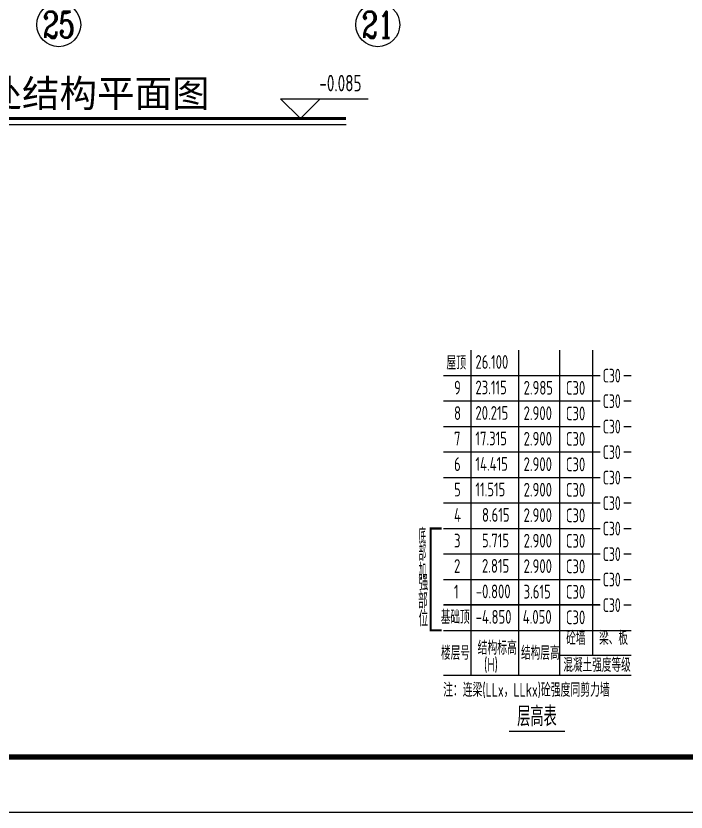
# Model space of a CAD drawing. Extents: x -655480 to 203344, y -294099 to 287156.
# Drawn here: x -146727 to -134543, y 166782 to 181258 of the extents above; entities that cross this region are included whole.
import ezdxf
from ezdxf.enums import TextEntityAlignment as Align

# ---------------------------------------------------------------- set-up
doc = ezdxf.new("R2010")
doc.units = 0
doc.header["$LTSCALE"] = 1000
doc.layers.get('0').update_dxf_attribs({"linetype": 'CONTINUOUS'})
for name, color, linetype in [('-TK', 7, 'CONTINUOUS'), ('A-AXIS', 1, 'CONTINUOUS'), ('AXIS_NUM', 7, 'CONTINUOUS'), ('S-0-TEXT', 7, 'CONTINUOUS'), ('S-B表格', 2, 'CONTINUOUS'), ('S-L梁编号', 6, 'CONTINUOUS'), ('S-引出线', 40, 'CONTINUOUS'), ('S-文字', 7, 'CONTINUOUS'), ('S-标高', 3, 'CONTINUOUS'), ('TEXT', 2, 'CONTINUOUS')]:
    doc.layers.add(name, color=color, linetype=linetype)
doc.layers.add('7549', color=9, linetype='CONTINUOUS', lineweight=18)
doc.styles.add('-宋体', font='', dxfattribs={"width": 0.7, "height": 300, "bigfont": '宋体.TTF'})
doc.styles.add('TSSD_Axis', font='complex.shx', dxfattribs={"width": 0.7, "bigfont": 'hztxt.shx'})
doc.styles.add('TSSD_Label', font='Tssdeng.shx', dxfattribs={"width": 0.7, "bigfont": 'hztxt.shx'})
doc.styles.add('TSSD_REIN', font='tssdeng.shx', dxfattribs={"width": 0.7, "height": 300, "bigfont": 'tssdchn.shx'})
doc.styles.get('-宋体').set_extended_font_data('SimSun')

# ---------------------------------------------------------------- blocks, each defined once
blk = doc.blocks.new('A1')
blk.add_lwpolyline([(0, 59400), (0, 0), (84100, 0), (84100, 59400)], close=True)
at = {"const_width": 100}
blk.add_lwpolyline([(2500, 58400), (2500, 1000), (83100, 1000), (83100, 58400)], close=True, dxfattribs=at)
blk = doc.blocks.new('ts_axno')
at = {"color": 0, "linetype": 'ByBlock', "lineweight": -2}
blk.add_circle((0, 0), 0.5, dxfattribs=at)
at = {"color": 0, "linetype": 'ByBlock', "lineweight": -2, "style": 'TSSD_Axis', "width": 0.7}
blk.add_attdef('A', text='', height=0.6, dxfattribs=at).set_placement((0, 0), align=Align.MIDDLE_CENTER)
blk = doc.blocks.new('20210825.10322003')
at = {"layer": 'S-引出线', "color": 3, "const_width": 56}
blk.add_lwpolyline([(11176.2, 112), (25524.6, 112)], dxfattribs=at)
at = {"layer": 'S-引出线', "color": 3}
blk.add_lwpolyline([(11176.2, 0), (25524.6, 0)], dxfattribs=at)
at = {"layer": 'S-标高'}
for p, q in [((24694.2, 112), (24334.2, 472)), ((24334.2, 472), (25928.2, 472)), ((24694.2, 112), (25054.2, 472))]:
    blk.add_line(p, q, dxfattribs=at)
at = {"layer": 'A-AXIS'}
ref = blk.add_blockref('ts_axno', (20300, 1817.1), dxfattribs=dict(at, xscale=800, yscale=800, zscale=800, rotation=180))
ref.add_attrib('17', '25', dxfattribs={"layer": 'AXIS_NUM', "height": 480, "style": 'TSSD_Axis', "width": 0.7}).set_placement((20300, 1817.1), align=Align.MIDDLE_CENTER)
ref = blk.add_blockref('ts_axno', (26100, 1817), dxfattribs=dict(at, xscale=800, yscale=800, zscale=800, rotation=180))
ref.add_attrib('13', '21', dxfattribs={"layer": 'AXIS_NUM', "height": 480, "style": 'TSSD_Axis', "width": 0.7}).set_placement((26100, 1817), align=Align.MIDDLE_CENTER)
at = {"layer": 'S-文字', "style": '-宋体'}
blk.add_text('一层南侧阳台和设备平台处结构平面图', height=500, dxfattribs=at).set_placement((11448.7, 318.5))
at = {"layer": 'S-标高', "style": 'TSSD_Label', "width": 0.7}
blk.add_text('-0.085', height=300, dxfattribs=at).set_placement((25805.1, 514.4), align=Align.BOTTOM_RIGHT)
blk = doc.blocks.new('B20200424131938')
at = {"layer": '7549', "const_width": 40}
blk.add_lwpolyline([(417, 3688), (217, 3688), (217, 1834), (417, 1834)], dxfattribs=at)
at = {"layer": 'S-0-TEXT'}
blk.add_lwpolyline([(1641, 0, 27, 27, 0), (2658, 0, 0, 0, 0)], format="xyseb", dxfattribs=at)
at = {"layer": 'S-B表格'}
for p, q in [((952, 1021), (952, 6932)), ((1817, 1021), (1817, 6932)), ((2567, 1021), (2567, 6932)), ((3167, 1385), (3167, 6932)), ((452, 6469), (3167, 6469)), ((452, 6469), (3167, 6469)), ((3167, 6469), (3298, 6469)), ((3167, 6469), (3298, 6469)), ((3167, 6469), (3298, 6469)), ((3731, 6469), (3862, 6469)), ((3731, 6469), (3862, 6469)), ((3731, 6469), (3862, 6469)), ((452, 6005), (3167, 6005)), ((452, 6005), (3167, 6005)), ((3167, 6005), (3298, 6005)), ((3167, 6005), (3298, 6005)), ((3167, 6005), (3298, 6005)), ((3731, 6005), (3862, 6005)), ((3731, 6005), (3862, 6005)), ((3731, 6005), (3862, 6005)), ((452, 5542), (3167, 5542)), ((452, 5542), (3167, 5542)), ((3167, 5542), (3298, 5542)), ((3167, 5542), (3298, 5542)), ((3167, 5542), (3298, 5542)), ((3731, 5542), (3862, 5542)), ((3731, 5542), (3862, 5542)), ((3731, 5542), (3862, 5542)), ((452, 5078), (3167, 5078)), ((452, 5078), (3167, 5078)), ((3167, 5078), (3298, 5078)), ((3167, 5078), (3298, 5078)), ((3167, 5078), (3298, 5078)), ((3731, 5078), (3862, 5078)), ((3731, 5078), (3862, 5078)), ((3731, 5078), (3862, 5078)), ((452, 4615), (3167, 4615)), ((3167, 4615), (3298, 4615)), ((3731, 4615), (3862, 4615)), ((452, 4151), (3167, 4151)), ((3167, 4151), (3298, 4151)), ((3731, 4151), (3862, 4151)), ((452, 3688), (3167, 3688)), ((3167, 3688), (3298, 3688)), ((3731, 3688), (3862, 3688)), ((452, 3224), (3167, 3224)), ((3167, 3224), (3298, 3224)), ((3731, 3224), (3862, 3224)), ((452, 2761), (3167, 2761)), ((3167, 2761), (3298, 2761)), ((3731, 2761), (3862, 2761)), ((452, 2297), (3167, 2297)), ((3167, 2297), (3298, 2297)), ((3731, 2297), (3862, 2297)), ((452, 1834), (3167, 1834)), ((452, 1834), (3862, 1834)), ((452, 1834), (2854, 1834)), ((452, 1834), (2854, 1834)), ((2567, 1385), (3862, 1385)), ((452, 1021), (3862, 1021))]:
    blk.add_line(p, q, dxfattribs=at)
at = {"style": 'TSSD_REIN'}
for s, width, p, p2 in [('底', 0.535575, (-3, 3408), (134, 3408)), ('部', 0.530918, (-3, 3100), (134, 3100)), ('加', 0.526341, (-3, 2774), (134, 2774))]:
    blk.add_text(s, height=285, dxfattribs=dict(at, width=width)).set_placement(p, p2, align=Align.FIT)
for s, height, width, p in [('强', 285, 0.535575, (-3, 2477)), ('部', 285, 0.535575, (-13, 2146)), ('位', 285, 0.535575, (-3, 1820)), ('砼墙', 250, 0.7, (2681, 1495)), ('梁、板', 250, 0.7, (3279, 1495))]:
    blk.add_text(s, height=height, dxfattribs=dict(at, width=width)).set_placement(p, align=Align.BOTTOM_LEFT)
for s, width, p in [('结构标高', 0.65, (1070, 1392)), ('楼层号', 0.7, (405, 1299)), ('结构层高', 0.7, (1860, 1299)), ('(H)', 0.65, (1188, 1086)), ('混凝土强度等级', 0.7, (2629, 1080))]:
    blk.add_text(s, height=250, dxfattribs=dict(at, width=width)).set_placement(p)
at = {"layer": 'S-0-TEXT', "style": 'TSSD_REIN', "width": 0.7}
blk.add_text('层高表', height=360, dxfattribs=at).set_placement((1790, 90))
at = {"layer": 'S-B表格', "style": 'TSSD_REIN'}
for s, width, p in [('屋顶', 0.65, (503, 6575)), ('26.100', 0.7, (1031, 6590)), ('C30', 0.65, (3345, 6341)), ('9', 0.7, (642, 6123)), ('23.115', 0.7, (1031, 6126)), ('2.985', 0.7, (1907, 6121)), ('C30', 0.7, (2675, 6118)), ('C30', 0.65, (3345, 5877)), ('8', 0.7, (642, 5660)), ('20.215', 0.7, (1031, 5663)), ('2.900', 0.7, (1907, 5658)), ('C30', 0.7, (2675, 5654)), ('C30', 0.65, (3345, 5414)), ('7', 0.7, (642, 5196)), ('17.315', 0.7, (1031, 5199)), ('2.900', 0.7, (1907, 5194)), ('C30', 0.7, (2675, 5191)), ('C30', 0.65, (3345, 4950)), ('6', 0.7, (642, 4733)), ('14.415', 0.7, (1031, 4736)), ('2.900', 0.7, (1907, 4731)), ('C30', 0.7, (2675, 4727)), ('C30', 0.65, (3345, 4487)), ('5', 0.7, (642, 4269)), ('11.515', 0.7, (1031, 4272)), ('2.900', 0.7, (1907, 4267)), ('C30', 0.7, (2675, 4264)), ('C30', 0.65, (3345, 4023)), ('4', 0.7, (642, 3806)), ('8.615', 0.7, (1150, 3809)), ('2.900', 0.7, (1907, 3804)), ('C30', 0.7, (2675, 3800)), ('C30', 0.65, (3345, 3560)), ('3', 0.7, (642, 3342)), ('5.715', 0.7, (1150, 3345)), ('2.900', 0.7, (1907, 3340)), ('C30', 0.7, (2675, 3337)), ('C30', 0.65, (3345, 3096)), ('2', 0.7, (642, 2879)), ('2.815', 0.7, (1150, 2882)), ('2.900', 0.7, (1907, 2877)), ('C30', 0.7, (2675, 2873)), ('C30', 0.65, (3345, 2633)), ('1', 0.7, (642, 2415)), ('-0.800', 0.7, (1038, 2418)), ('3.615', 0.7, (1907, 2413)), ('C30', 0.7, (2675, 2410)), ('C30', 0.65, (3345, 2169)), ('基础顶', 0.7, (400, 1951)), ('-4.850', 0.7, (1036, 1955)), ('4.050', 0.7, (1891, 1955)), ('C30', 0.7, (2675, 1946))]:
    blk.add_text(s, height=250, dxfattribs=dict(at, width=width)).set_placement(p)
at = {"layer": 'TEXT', "style": 'TSSD_REIN', "width": 0.65}
blk.add_text('注：连梁(LLx，LLkx)砼强度同剪力墙', height=250, dxfattribs=at).set_placement((443, 627))

msp = doc.modelspace()

# ---------------------------------------------------------------- linework, layer by layer
at = {"layer": 'S-B表格', "color": 6, "linetype": 'ByBlock', "ltscale": 0.5, "const_width": 30}
msp.add_lwpolyline([(-138951.96, 170548.67), (-136105.58, 170548.67)], dxfattribs=at)

# ---------------------------------------------------------------- block references
at = {"layer": '-TK'}
msp.add_blockref('A1', (-206460.15, 166782.28), dxfattribs=at)
at = {"layer": 'S-B表格'}
msp.add_blockref('B20200424131938', (-139403.6, 168251.57), dxfattribs=at)
at = {"layer": 'S-L梁编号'}
msp.add_blockref('20210825.10322003', (-166248.64, 179281.5), dxfattribs=at)

doc.saveas('drawing.dxf')
